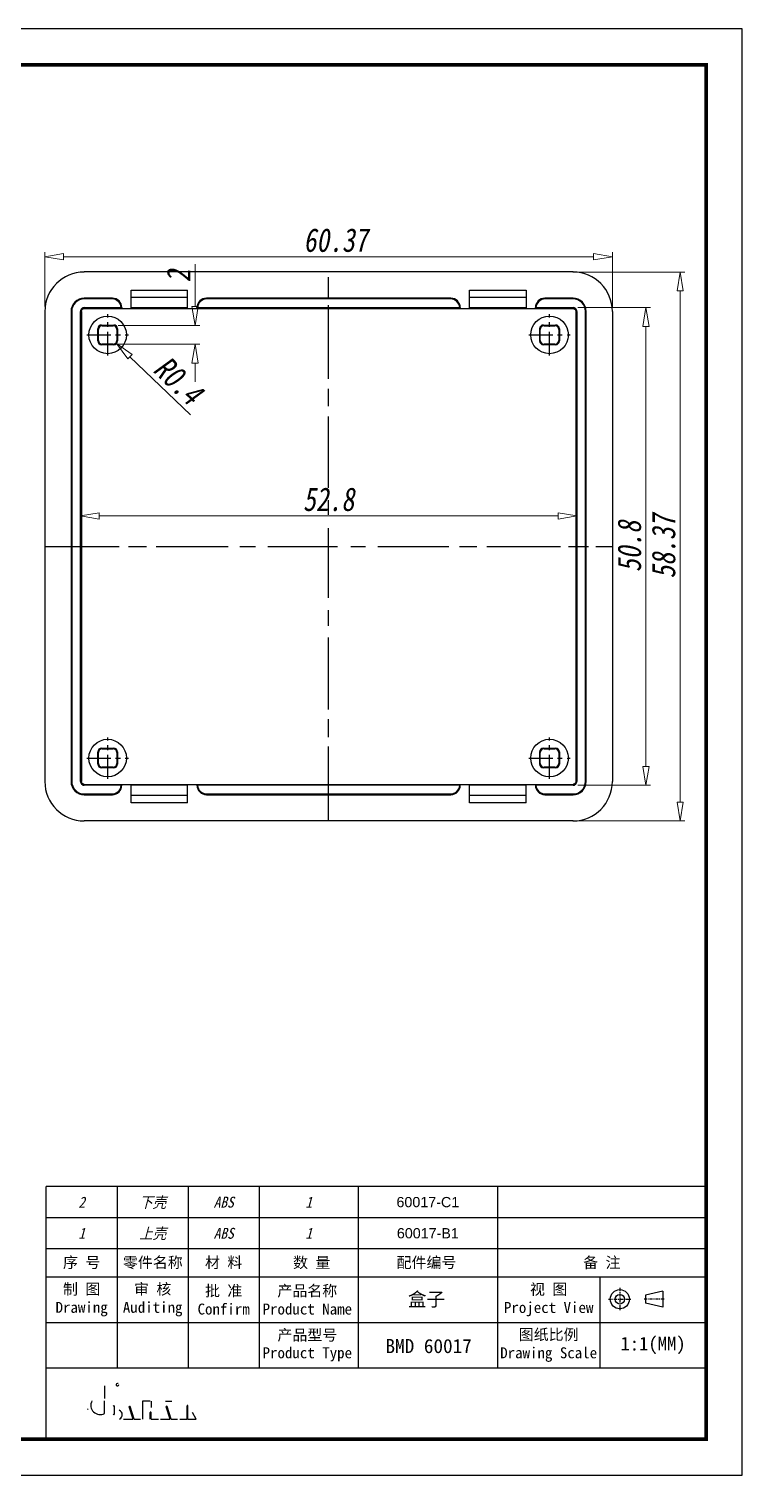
# Model space of a CAD drawing. Header units: millimetres. Extents: x 36 to 257, y 1058 to 1212.
# Drawn here: x 181.5 to 257.4, y 1058.5 to 1212.3 of the extents above; entities that cross this region are included whole.
import ezdxf
from ezdxf.enums import TextEntityAlignment as Align

# ---------------------------------------------------------------- set-up
doc = ezdxf.new("R2010")
doc.units = ezdxf.units.MM
doc.linetypes.add('CENTER', pattern=[50.8, 31.75, -6.35, 6.35, -6.35])
doc.layers.add('02___PRT_ALL_AXES', color=7, linetype='Continuous')
doc.layers.add('from', color=7, linetype='Continuous')
doc.layers.add('dim', color=82, linetype='Continuous', lineweight=9)
doc.styles.add('FFS', font='SIMFANG.TTF', dxfattribs={"width": 0.9, "oblique": 15})
doc.styles.add('wuwei', font='SimSun.ttf', dxfattribs={"width": 0.8, "oblique": 10})
doc.styles.add('宋体', font='SimSun.ttf')
doc.dimstyles.new('wuwei', dxfattribs={"dimtxt": 2.5, "dimasz": 1.5, "dimexe": 0.3, "dimexo": 0.3, "dimgap": 0.5, "dimtad": 1, "dimdsep": 46, "dimtxsty": 'wuwei', "dimblk": 'CLOSEDBLANK', "dimcen": 0, "dimclrd": 42, "dimclre": 40, "dimclrt": 74, "dimazin": 2, "dimtfac": 1, "dimtofl": 0, "dimtmove": 0, "dimatfit": 3, "dimfxl": 1, "dimlwd": 5, "dimlwe": 5, "dimarcsym": 0})

# ---------------------------------------------------------------- blocks, each defined once
blk = doc.blocks.new('_ClosedBlank')
at = {"color": 0, "linetype": 'ByBlock', "lineweight": -2}
for p, q in [((-1, 0.167), (0, 0)), ((-1, 0.167), (-1, -0.167)), ((0, 0), (-1, -0.167))]:
    blk.add_line(p, q, dxfattribs=at)
blk = doc.blocks.new('*D13')
at = {"layer": 'Defpoints', "color": 0}
for p in [(239.8, 1160.5), (187, 1157.25), (239.8, 1157.25)]:
    blk.add_point(p, dxfattribs=at)
at = {"layer": 'dim', "color": 40, "lineweight": 5}
for p, q in [((187, 1157.75), (187, 1161)), ((239.8, 1157.75), (239.8, 1161))]:
    blk.add_line(p, q, dxfattribs=at)
at = {"layer": 'dim', "color": 42, "lineweight": 5}
blk.add_line((189, 1160.5), (237.8, 1160.5), dxfattribs=at)
at = {"layer": 'dim', "color": 42, "lineweight": 5, "xscale": 2, "yscale": 2, "zscale": 2, "rotation": 180}
blk.add_blockref('_ClosedBlank', (187, 1160.5), dxfattribs=at)
at = {"layer": 'dim', "color": 42, "lineweight": 5, "xscale": 2, "yscale": 2, "zscale": 2}
blk.add_blockref('_ClosedBlank', (239.8, 1160.5), dxfattribs=at)
at = {"layer": 'dim', "color": 74, "insert": (213.4, 1162.25), "char_height": 2.5, "attachment_point": 5, "style": 'wuwei'}
blk.add_mtext('52.8', dxfattribs=at)
blk = doc.blocks.new('*D5')
at = {"layer": 'Defpoints', "color": 0}
for p in [(190.5, 1180.75), (199.19, 1180.75), (190.5, 1178.75)]:
    blk.add_point(p, dxfattribs=at)
at = {"layer": 'dim', "color": 42, "lineweight": 5}
for p, q in [((199.19, 1182.75), (199.19, 1187.27)), ((199.19, 1176.75), (199.19, 1174.75))]:
    blk.add_line(p, q, dxfattribs=at)
at = {"layer": 'dim', "color": 40, "lineweight": 5}
for p, q in [((191, 1180.75), (199.69, 1180.75)), ((191, 1178.75), (199.69, 1178.75))]:
    blk.add_line(p, q, dxfattribs=at)
at = {"layer": 'dim', "color": 42, "lineweight": 5, "xscale": 2, "yscale": 2, "zscale": 2}
for p, rotation in [((199.19, 1180.75), 270), ((199.19, 1178.75), 90)]:
    blk.add_blockref('_ClosedBlank', p, dxfattribs=dict(at, rotation=rotation))
at = {"layer": 'dim', "color": 74, "insert": (197.44, 1186.01), "char_height": 2.5, "attachment_point": 5, "rotation": 90, "style": 'wuwei'}
blk.add_mtext('2', dxfattribs=at)
blk = doc.blocks.new('*D6')
at = {"layer": 'Defpoints', "color": 0}
for p in [(243.58, 1188.06), (183.21, 1182.25), (243.58, 1182.24)]:
    blk.add_point(p, dxfattribs=at)
at = {"layer": 'dim', "color": 40, "lineweight": 5}
for p, q in [((183.21, 1182.75), (183.21, 1188.56)), ((243.58, 1182.74), (243.58, 1188.56))]:
    blk.add_line(p, q, dxfattribs=at)
at = {"layer": 'dim', "color": 42, "lineweight": 5}
blk.add_line((185.21, 1188.06), (241.58, 1188.06), dxfattribs=at)
at = {"layer": 'dim', "color": 42, "lineweight": 5, "xscale": 2, "yscale": 2, "zscale": 2, "rotation": 180}
blk.add_blockref('_ClosedBlank', (183.21, 1188.06), dxfattribs=at)
at = {"layer": 'dim', "color": 42, "lineweight": 5, "xscale": 2, "yscale": 2, "zscale": 2}
blk.add_blockref('_ClosedBlank', (243.58, 1188.06), dxfattribs=at)
at = {"layer": 'dim', "color": 74, "insert": (214.14, 1189.81), "char_height": 2.5, "attachment_point": 5, "style": 'wuwei'}
blk.add_mtext('60.37', dxfattribs=at)
blk = doc.blocks.new('*D7')
at = {"layer": 'Defpoints', "color": 0}
for p in [(239.39, 1186.43), (239.39, 1128.06), (250.79, 1128.06)]:
    blk.add_point(p, dxfattribs=at)
at = {"layer": 'dim', "color": 40, "lineweight": 5}
for p, q in [((239.89, 1186.43), (251.29, 1186.43)), ((239.89, 1128.06), (251.29, 1128.06))]:
    blk.add_line(p, q, dxfattribs=at)
at = {"layer": 'dim', "color": 42, "lineweight": 5}
blk.add_line((250.79, 1184.43), (250.79, 1130.06), dxfattribs=at)
at = {"layer": 'dim', "color": 42, "lineweight": 5, "xscale": 2, "yscale": 2, "zscale": 2}
for p, rotation in [((250.79, 1186.43), 90), ((250.79, 1128.06), 270)]:
    blk.add_blockref('_ClosedBlank', p, dxfattribs=dict(at, rotation=rotation))
at = {"layer": 'dim', "color": 74, "insert": (249.04, 1157.25), "char_height": 2.5, "attachment_point": 5, "rotation": 90, "style": 'wuwei'}
blk.add_mtext('58.37', dxfattribs=at)
blk = doc.blocks.new('*D8')
at = {"layer": 'Defpoints', "color": 0}
for p in [(239.4, 1182.65), (247.15, 1182.65), (239.4, 1131.85)]:
    blk.add_point(p, dxfattribs=at)
at = {"layer": 'dim', "color": 40, "lineweight": 5}
for p, q in [((239.9, 1182.65), (247.65, 1182.65)), ((239.9, 1131.85), (247.65, 1131.85))]:
    blk.add_line(p, q, dxfattribs=at)
at = {"layer": 'dim', "color": 42, "lineweight": 5}
blk.add_line((247.15, 1133.85), (247.15, 1180.65), dxfattribs=at)
at = {"layer": 'dim', "color": 42, "lineweight": 5, "xscale": 2, "yscale": 2, "zscale": 2}
for p, rotation in [((247.15, 1182.65), 90), ((247.15, 1131.85), 270)]:
    blk.add_blockref('_ClosedBlank', p, dxfattribs=dict(at, rotation=rotation))
at = {"layer": 'dim', "color": 74, "insert": (245.4, 1157.25), "char_height": 2.5, "attachment_point": 5, "rotation": 90, "style": 'wuwei'}
blk.add_mtext('50.8', dxfattribs=at)
blk = doc.blocks.new('*D9')
at = {"layer": 'Defpoints', "color": 0}
for p in [(190.55, 1179.1), (190.83, 1178.82)]:
    blk.add_point(p, dxfattribs=at)
at = {"layer": 'dim', "color": 42, "lineweight": 5}
blk.add_line((198.7, 1171.24), (192.27, 1177.43), dxfattribs=at)
at = {"layer": 'dim', "color": 42, "lineweight": 5, "xscale": 2, "yscale": 2, "zscale": 2, "rotation": 136.0561019223344}
blk.add_blockref('_ClosedBlank', (190.83, 1178.82), dxfattribs=at)
at = {"layer": 'dim', "color": 74, "insert": (197.42, 1174.9), "char_height": 2.5, "attachment_point": 5, "rotation": 316.0561, "style": 'wuwei'}
blk.add_mtext('R0.4', dxfattribs=at)
blk = doc.blocks.new('*u4')
at = {"color": 7, "linetype": 'Continuous'}
for p, q in [((26, 29.19), (-26, 29.19)), ((-26, 26.32), (-26, 26.4)), ((-23, 26.4), (-26, 26.4)), ((-23.05, 26.32), (-26, 26.32)), ((-23.05, 26.32), (-23, 26.4)), ((-21, 25.32), (-21, 27.25)), ((-21, 27.25), (-15, 27.25)), ((-21, 26.5), (-15, 26.5)), ((-15, 25.32), (-15, 27.25)), ((-13, 26.4), (-12.95, 26.32)), ((13, 26.4), (-13, 26.4)), ((12.95, 26.32), (-12.95, 26.32)), ((12.95, 26.32), (13, 26.4)), ((15, 25.32), (15, 27.25)), ((15, 27.25), (21, 27.25)), ((15, 26.5), (21, 26.5)), ((21, 27.25), (21, 25.32)), ((26, 26.4), (23, 26.4)), ((23, 26.4), (23.05, 26.32)), ((26, 26.32), (23.05, 26.32)), ((26, 26.32), (26, 26.4)), ((-30.19, 25), (-30.19, -25)), ((-27.4, 25), (-27.4, -25)), ((-27.32, 25), (-27.4, 25)), ((-27.32, 25), (-27.32, -25)), ((-26.4, -25), (-26.4, 25)), ((-26.4, 25), (-26.3, 25)), ((-26.3, 25), (-26.3, -25)), ((-26, 25.4), (-26, 25.3)), ((-26, 25.4), (-22.06, 25.4)), ((-26, 25.3), (26, 25.3)), ((-22.03, 25.36), (-22, 25.4)), ((-22.03, 25.36), (-22, 25.32)), ((-22, 25.4), (-22, 25.32)), ((-22, 25.32), (-21, 25.32)), ((-21, 25.4), (-15, 25.4)), ((-15, 25.32), (-14, 25.32)), ((-14, 25.32), (-14, 25.4)), ((-14, 25.4), (-13.97, 25.36)), ((-13.97, 25.36), (-14, 25.32)), ((-13.94, 25.4), (13.94, 25.4)), ((13.97, 25.36), (14, 25.4)), ((13.97, 25.36), (14, 25.32)), ((14, 25.4), (14, 25.32)), ((14, 25.32), (15, 25.32)), ((15, 25.4), (21, 25.4)), ((21, 25.32), (22, 25.32)), ((22, 25.32), (22, 25.4)), ((22, 25.4), (22.03, 25.36)), ((22.03, 25.36), (22, 25.32)), ((22.06, 25.4), (26, 25.4)), ((26, 25.4), (26, 25.3)), ((26.4, 25), (26.3, 25)), ((26.3, 25), (26.3, -25)), ((26.4, 25), (26.4, -25)), ((27.32, 25), (27.4, 25)), ((27.32, -25), (27.32, 25)), ((27.4, -25), (27.4, 25)), ((30.19, 25), (30.19, -25)), ((-24.55, 21.85), (-24.55, 23.15)), ((-24.48, 23.08), (-24.55, 23.15)), ((-24.48, 21.92), (-24.48, 23.08)), ((-24.08, 23.48), (-24.15, 23.55)), ((-24.15, 23.55), (-22.85, 23.55)), ((-24.08, 23.48), (-22.92, 23.48)), ((-22.92, 23.48), (-22.85, 23.55)), ((-22.52, 23.08), (-22.45, 23.15)), ((-22.52, 23.08), (-22.52, 21.92)), ((-22.45, 23.15), (-22.45, 21.85)), ((22.45, 21.85), (22.45, 23.15)), ((22.52, 23.08), (22.45, 23.15)), ((22.52, 21.92), (22.52, 23.08)), ((22.85, 23.55), (24.15, 23.55)), ((22.92, 23.48), (22.85, 23.55)), ((22.92, 23.48), (24.08, 23.48)), ((24.08, 23.48), (24.15, 23.55)), ((24.48, 23.08), (24.55, 23.15)), ((24.48, 23.08), (24.48, 21.92)), ((24.55, 23.15), (24.55, 21.85)), ((-24.48, 21.92), (-24.55, 21.85)), ((-22.52, 21.92), (-22.45, 21.85)), ((22.52, 21.92), (22.45, 21.85)), ((24.48, 21.92), (24.55, 21.85)), ((-24.08, 21.52), (-24.15, 21.45)), ((-22.85, 21.45), (-24.15, 21.45)), ((-22.92, 21.52), (-24.08, 21.52)), ((-22.92, 21.52), (-22.85, 21.45)), ((22.92, 21.52), (22.85, 21.45)), ((24.15, 21.45), (22.85, 21.45)), ((24.08, 21.52), (22.92, 21.52)), ((24.08, 21.52), (24.15, 21.45)), ((-24.08, -21.52), (-24.15, -21.45)), ((-24.15, -21.45), (-22.85, -21.45)), ((-24.08, -21.52), (-22.92, -21.52)), ((-22.92, -21.52), (-22.85, -21.45)), ((22.85, -21.45), (24.15, -21.45)), ((22.92, -21.52), (22.85, -21.45)), ((22.92, -21.52), (24.08, -21.52)), ((24.08, -21.52), (24.15, -21.45)), ((-24.48, -21.92), (-24.55, -21.85)), ((-24.55, -23.15), (-24.55, -21.85)), ((-24.48, -23.08), (-24.48, -21.92)), ((-22.52, -21.92), (-22.45, -21.85)), ((-22.52, -21.92), (-22.52, -23.08)), ((-22.45, -21.85), (-22.45, -23.15)), ((22.52, -21.92), (22.45, -21.85)), ((22.45, -23.15), (22.45, -21.85)), ((22.52, -23.08), (22.52, -21.92)), ((24.48, -21.92), (24.55, -21.85)), ((24.48, -21.92), (24.48, -23.08)), ((24.55, -21.85), (24.55, -23.15)), ((-24.48, -23.08), (-24.55, -23.15)), ((-24.08, -23.48), (-24.15, -23.55)), ((-22.85, -23.55), (-24.15, -23.55)), ((-22.92, -23.48), (-24.08, -23.48)), ((-22.92, -23.48), (-22.85, -23.55)), ((-22.52, -23.08), (-22.45, -23.15)), ((22.52, -23.08), (22.45, -23.15)), ((22.92, -23.48), (22.85, -23.55)), ((24.15, -23.55), (22.85, -23.55)), ((24.08, -23.48), (22.92, -23.48)), ((24.08, -23.48), (24.15, -23.55)), ((24.48, -23.08), (24.55, -23.15)), ((-27.32, -25), (-27.4, -25)), ((-26.4, -25), (-26.3, -25)), ((-26, -25.4), (-26, -25.3)), ((-26, -25.3), (26, -25.3)), ((-22.06, -25.4), (-26, -25.4)), ((-22.03, -25.36), (-22, -25.32)), ((-22, -25.4), (-22.03, -25.36)), ((-22, -25.32), (-21, -25.32)), ((-22, -25.32), (-22, -25.4)), ((-21, -27.25), (-21, -25.32)), ((-15, -25.4), (-21, -25.4)), ((-15, -25.32), (-14, -25.32)), ((-15, -27.25), (-15, -25.32)), ((-13.97, -25.36), (-14, -25.32)), ((-14, -25.4), (-14, -25.32)), ((-13.97, -25.36), (-14, -25.4)), ((13.94, -25.4), (-13.94, -25.4)), ((13.97, -25.36), (14, -25.32)), ((14, -25.4), (13.97, -25.36)), ((14, -25.32), (15, -25.32)), ((14, -25.32), (14, -25.4)), ((15, -27.25), (15, -25.32)), ((21, -25.4), (15, -25.4)), ((21, -25.32), (22, -25.32)), ((21, -27.25), (21, -25.32)), ((22.03, -25.36), (22, -25.32)), ((22, -25.4), (22, -25.32)), ((22.03, -25.36), (22, -25.4)), ((26, -25.4), (22.06, -25.4)), ((26, -25.4), (26, -25.3)), ((26.4, -25), (26.3, -25)), ((27.32, -25), (27.4, -25)), ((-26, -26.32), (-26, -26.4)), ((-26, -26.32), (-23.05, -26.32)), ((-26, -26.4), (-23, -26.4)), ((-23, -26.4), (-23.05, -26.32)), ((-15, -26.5), (-21, -26.5)), ((-15, -27.25), (-21, -27.25)), ((-12.95, -26.32), (-13, -26.4)), ((-13, -26.4), (13, -26.4)), ((-12.95, -26.32), (12.95, -26.32)), ((13, -26.4), (12.95, -26.32)), ((21, -26.5), (15, -26.5)), ((21, -27.25), (15, -27.25)), ((23.05, -26.32), (23, -26.4)), ((23, -26.4), (26, -26.4)), ((23.05, -26.32), (26, -26.32)), ((26, -26.32), (26, -26.4)), ((26, -29.19), (-26, -29.19))]:
    blk.add_line(p, q, dxfattribs=at)
for centre, radius, start, end in [((-26, 25), 1.4, 89.9861, 180.0139), ((-26, 25), 1.32, 89.9856, 180.0144), ((26, 25), 1.4, 359.9861, 90.0139), ((26, 25), 1.32, 359.9856, 90.0144), ((-26, 25), 0.399, 89.9526, 180.0474), ((26, 25), 0.399, 359.9526, 90.0474), ((-26, -25), 1.4, 179.9861, 270.0139), ((-26, -25), 1.32, 179.9856, 270.0144), ((-26, -25), 0.399, 179.9511, 270.0489), ((26, -25), 1.4, 269.9861, 0.0139), ((26, -25), 1.32, 269.9856, 0.0144), ((26, -25), 0.399, 269.9511, 0.0489)]:
    blk.add_arc(centre, radius, start, end, dxfattribs=at)
for centre, major_axis, ratio, start_param, end_param in [((-25.99, 24.99), (-2.97, 2.97), 0.998783, -0.784789, 0.784789), ((25.99, 24.99), (2.97, 2.97), 0.998783, -0.784789, 0.784789), ((-23.05, 25.32), (0.555, 0.832), 0.999505, -0.904125, 0.587716), ((-23, 25.4), (0.555, 0.832), 0.999505, -0.982624, 0.587716), ((-13, 25.4), (-0.555, 0.832), 0.999505, -0.587716, 0.982624), ((-12.95, 25.32), (0.555, -0.832), 0.999505, 2.553877, 4.045718), ((12.95, 25.32), (0.555, 0.832), 0.999505, -0.904125, 0.587716), ((13, 25.4), (0.555, 0.832), 0.999505, -0.982624, 0.587716), ((23, 25.4), (-0.555, 0.832), 0.999505, -0.587716, 0.982624), ((23.05, 25.32), (0.555, -0.832), 0.999505, 2.553877, 4.045718), ((-23.03, 25.36), (1.05, -0.2), 0.43795, 0.40339, 0.481888), ((-12.97, 25.36), (1.05, 0.2), 0.43795, 2.659704, 2.738203), ((12.97, 25.36), (1.05, -0.2), 0.43795, 0.40339, 0.481888), ((23.03, 25.36), (1.05, 0.2), 0.43795, 2.659704, 2.738203), ((-24.15, 23.15), (0.283, -0.283), 0.999695, 2.356347, 3.926839), ((-24.08, 23.08), (0.283, -0.283), 0.999695, 2.356347, 3.926839), ((-22.92, 23.08), (-0.283, -0.283), 0.999695, 2.356347, 3.926839), ((-22.85, 23.15), (0.283, 0.283), 0.999695, -0.785246, 0.785246), ((22.85, 23.15), (0.283, -0.283), 0.999695, 2.356347, 3.926839), ((22.92, 23.08), (0.283, -0.283), 0.999695, 2.356347, 3.926839), ((24.08, 23.08), (-0.283, -0.283), 0.999695, 2.356347, 3.926839), ((24.15, 23.15), (0.283, 0.283), 0.999695, -0.785246, 0.785246), ((-24.15, 21.85), (0.283, 0.283), 0.999695, -3.926839, -2.356347), ((-24.08, 21.92), (0.283, 0.283), 0.999695, 2.356347, 3.926839), ((-22.92, 21.92), (-0.283, 0.283), 0.999695, 2.356347, 3.926839), ((-22.85, 21.85), (0.283, -0.283), 0.999695, -0.785246, 0.785246), ((22.85, 21.85), (0.283, 0.283), 0.999695, -3.926839, -2.356347), ((22.92, 21.92), (0.283, 0.283), 0.999695, 2.356347, 3.926839), ((24.08, 21.92), (-0.283, 0.283), 0.999695, 2.356347, 3.926839), ((24.15, 21.85), (0.283, -0.283), 0.999695, -0.785246, 0.785246), ((-24.15, -21.85), (-0.283, 0.283), 0.999695, -0.785246, 0.785246), ((-24.08, -21.92), (0.283, -0.283), 0.999695, 2.356347, 3.926839), ((-22.92, -21.92), (-0.283, -0.283), 0.999695, 2.356347, 3.926839), ((-22.85, -21.85), (0.283, 0.283), 0.999695, -0.785246, 0.785246), ((22.85, -21.85), (-0.283, 0.283), 0.999695, -0.785246, 0.785246), ((22.92, -21.92), (0.283, -0.283), 0.999695, 2.356347, 3.926839), ((24.08, -21.92), (-0.283, -0.283), 0.999695, 2.356347, 3.926839), ((24.15, -21.85), (0.283, 0.283), 0.999695, -0.785246, 0.785246), ((-24.15, -23.15), (0.283, 0.283), 0.999695, -3.926839, -2.356347), ((-24.08, -23.08), (0.283, 0.283), 0.999695, 2.356347, 3.926839), ((-22.92, -23.08), (-0.283, 0.283), 0.999695, 2.356347, 3.926839), ((-22.85, -23.15), (-0.283, 0.283), 0.999695, -3.926839, -2.356347), ((22.85, -23.15), (0.283, 0.283), 0.999695, -3.926839, -2.356347), ((22.92, -23.08), (0.283, 0.283), 0.999695, 2.356347, 3.926839), ((24.08, -23.08), (-0.283, 0.283), 0.999695, 2.356347, 3.926839), ((24.15, -23.15), (-0.283, 0.283), 0.999695, -3.926839, -2.356347), ((-25.99, -24.99), (-2.97, -2.97), 0.998783, -0.784789, 0.784789), ((-23.05, -25.32), (-0.555, 0.832), 0.999505, 2.553877, 4.045718), ((-23, -25.4), (-0.555, 0.832), 0.999505, -3.729308, -2.158969), ((-23.03, -25.36), (1.05, 0.2), 0.43795, -0.481888, -0.40339), ((-13, -25.4), (0.555, 0.832), 0.999505, -4.124217, -2.553877), ((-12.97, -25.36), (1.05, -0.2), 0.43795, -2.738203, -2.659704), ((-12.95, -25.32), (-0.555, -0.832), 0.999505, -0.904125, 0.587716), ((12.95, -25.32), (-0.555, 0.832), 0.999505, 2.553877, 4.045718), ((13, -25.4), (-0.555, 0.832), 0.999505, -3.729308, -2.158969), ((12.97, -25.36), (1.05, 0.2), 0.43795, -0.481888, -0.40339), ((23, -25.4), (0.555, 0.832), 0.999505, -4.124217, -2.553877), ((23.03, -25.36), (1.05, -0.2), 0.43795, -2.738203, -2.659704), ((23.05, -25.32), (-0.555, -0.832), 0.999505, -0.904125, 0.587716), ((25.99, -24.99), (2.97, -2.97), 0.998783, -0.784789, 0.784789)]:
    blk.add_ellipse(centre, major_axis=major_axis, ratio=ratio, start_param=start_param, end_param=end_param, dxfattribs=at)
for points, start_tangent, end_tangent in [([(-26.3, 25), (-26.29, 25.04), (-26.29, 25.07), (-26.27, 25.11), (-26.26, 25.15), (-26.23, 25.18), (-26.21, 25.21), (-26.18, 25.24), (-26.14, 25.26), (-26.11, 25.27), (-26.08, 25.29), (-26.05, 25.29), (-26.02, 25.3), (-26, 25.3)], (0, 1), (1, 0)), ([(26, 25.3), (26.04, 25.29), (26.07, 25.29), (26.11, 25.27), (26.15, 25.26), (26.18, 25.23), (26.21, 25.21), (26.24, 25.18), (26.26, 25.14), (26.27, 25.11), (26.29, 25.08), (26.29, 25.05), (26.3, 25.02), (26.3, 25)], (1, 0), (0, -1)), ([(-26, -25.3), (-26.04, -25.29), (-26.07, -25.29), (-26.11, -25.27), (-26.15, -25.26), (-26.18, -25.23), (-26.21, -25.21), (-26.24, -25.18), (-26.26, -25.14), (-26.27, -25.11), (-26.29, -25.08), (-26.29, -25.05), (-26.3, -25.02), (-26.3, -25)], (-1, 0), (0, 1)), ([(26.3, -25), (26.29, -25.04), (26.29, -25.07), (26.27, -25.11), (26.26, -25.15), (26.23, -25.18), (26.21, -25.21), (26.18, -25.24), (26.14, -25.26), (26.11, -25.27), (26.08, -25.29), (26.05, -25.29), (26.02, -25.3), (26, -25.3)], (0, -1), (-1, 0))]:
    blk.add_spline(points, degree=3, dxfattribs=dict(at, start_tangent=start_tangent, end_tangent=end_tangent))
at = {"layer": '02___PRT_ALL_AXES', "color": 1, "linetype": 'CENTER', "ltscale": 0.233483}
for p, q in [((0, -29.19), (0, 29.19)), ((-30.19, 0), (30.19, 0))]:
    blk.add_line(p, q, dxfattribs=at)
at = {"layer": '02___PRT_ALL_AXES', "color": 1, "linetype": 'CENTER', "ltscale": 0.08}
for p, q in [((-23.5, 20.3), (-23.5, 24.7)), ((23.5, 20.3), (23.5, 24.7)), ((-25.7, 22.5), (-21.3, 22.5)), ((21.3, 22.5), (25.7, 22.5)), ((-23.5, -24.7), (-23.5, -20.3)), ((23.5, -24.7), (23.5, -20.3)), ((-25.7, -22.5), (-21.3, -22.5)), ((21.3, -22.5), (25.7, -22.5))]:
    blk.add_line(p, q, dxfattribs=at)
at = {"layer": '02___PRT_ALL_AXES', "color": 7, "linetype": 'Continuous'}
for centre in [(-23.5, 22.5), (23.5, 22.5), (-23.5, -22.5), (23.5, -22.5)]:
    blk.add_circle(centre, 2, dxfattribs=at)

msp = doc.modelspace()

# ---------------------------------------------------------------- linework, layer by layer
at = {"color": 1, "linetype": 'CENTER', "ltscale": 0.228}
for p, q in [((213.397, 1128.747), (213.397, 1185.747)), ((213.397, 1128.747), (213.397, 1185.747)), ((183.897, 1157.247), (242.897, 1157.247)), ((183.897, 1157.247), (242.897, 1157.247))]:
    msp.add_line(p, q, dxfattribs=at)
at = {"layer": '02___PRT_ALL_AXES', "color": 1, "linetype": 'CENTER', "ltscale": 0.08}
for p, q in [((189.897, 1177.547), (189.897, 1181.947)), ((236.897, 1177.547), (236.897, 1181.947)), ((187.697, 1179.747), (192.097, 1179.747)), ((234.697, 1179.747), (239.097, 1179.747)), ((189.897, 1132.547), (189.897, 1136.947)), ((236.897, 1132.547), (236.897, 1136.947)), ((187.697, 1134.747), (192.097, 1134.747)), ((234.697, 1134.747), (239.097, 1134.747))]:
    msp.add_line(p, q, dxfattribs=at)
at = {"layer": 'from'}
for p, q in [((253.563, 1089.171), (183.354, 1089.171)), ((183.354, 1082.546), (183.354, 1089.171)), ((190.906, 1089.171), (190.906, 1082.546)), ((198.459, 1089.171), (198.459, 1082.546)), ((206.011, 1089.171), (206.011, 1082.546)), ((216.547, 1089.171), (216.547, 1082.546)), ((231.361, 1089.171), (231.361, 1082.546)), ((253.563, 1085.858), (183.354, 1085.858)), ((183.354, 1062.305), (183.354, 1082.546)), ((253.563, 1082.546), (183.354, 1082.546)), ((190.906, 1082.546), (190.906, 1069.858)), ((198.459, 1082.546), (198.459, 1069.858)), ((206.011, 1082.546), (206.011, 1069.858)), ((216.547, 1082.546), (216.547, 1069.858)), ((231.361, 1082.546), (231.361, 1069.858)), ((253.563, 1079.525), (183.354, 1079.525)), ((242.247, 1079.525), (242.247, 1069.858)), ((248.947, 1078.039), (247.11, 1077.615)), ((247.11, 1077.615), (247.11, 1076.767)), ((248.947, 1076.343), (247.11, 1076.767)), ((248.947, 1078.039), (248.947, 1076.343)), ((253.563, 1074.691), (183.354, 1074.691)), ((253.563, 1069.858), (183.354, 1069.858)), ((189.571, 1067.971), (189.571, 1066.637)), ((189.571, 1065.046), (189.571, 1066.379)), ((190.585, 1065.836), (190.585, 1064.958)), ((194.414, 1066.349), (193.605, 1066.349)), ((193.605, 1066.349), (193.605, 1064.438)), ((194.512, 1066.349), (194.512, 1065.66)), ((196.049, 1066.349), (196.721, 1066.349)), ((198.337, 1064.438), (198.337, 1065.852)), ((198.435, 1064.438), (198.435, 1065.852)), ((187.832, 1065.465), (187.735, 1065.542)), ((191.572, 1064.438), (192.607, 1064.438)), ((192.607, 1064.438), (192.19, 1065.734)), ((192.726, 1064.438), (192.298, 1065.768)), ((192.726, 1064.438), (193.392, 1064.438)), ((194.414, 1064.438), (194.414, 1065.131)), ((194.512, 1064.438), (194.512, 1065.131)), ((194.512, 1064.438), (195.295, 1064.438)), ((195.513, 1064.438), (196.548, 1064.438)), ((196.548, 1064.438), (196.131, 1065.734)), ((196.667, 1064.438), (196.24, 1065.768)), ((196.667, 1064.438), (197.333, 1064.438)), ((197.557, 1064.438), (198.337, 1064.438)), ((198.435, 1064.438), (199.293, 1064.438)), ((199.293, 1064.438), (198.924, 1065.147)), ((253.563, 1062.305), (183.937, 1062.305))]:
    msp.add_line(p, q, dxfattribs=at)
at = {"layer": 'from', "color": 1, "linetype": 'CENTER', "ltscale": 0.01}
for p, q in [((244.373, 1078.403), (244.373, 1075.979)), ((243.161, 1077.191), (245.585, 1077.191)), ((249.088, 1077.191), (246.969, 1077.191))]:
    msp.add_line(p, q, dxfattribs=at)
at = {"layer": 'from'}
msp.add_lwpolyline([(36.062, 1058.491), (257.377, 1058.491), (257.377, 1212.285), (36.062, 1212.285)], close=True, dxfattribs=at)
at = {"layer": 'from', "const_width": 0.381}
msp.add_lwpolyline([(39.876, 1062.305), (39.876, 1208.471), (253.563, 1208.471), (253.563, 1062.305), (39.876, 1062.305)], dxfattribs=at)
at = {"layer": 'from'}
for radius in [1.018, 0.509]:
    msp.add_circle((244.373, 1077.191), radius, dxfattribs=at)
for centre, radius, start, end in [((190.933, 1068.102), 0.142, 53.71062, 1.77764), ((189.099, 1065.916), 0.99, 152.10888, 298.47717), ((190.537, 1065.836), 0.0486, 0, 180), ((192.244, 1065.751), 0.0568, 17.82851, 197.82851), ((196.185, 1065.751), 0.0568, 17.82851, 197.82851), ((198.386, 1065.852), 0.0486, 0, 180), ((190.537, 1064.958), 0.0486, 180, 0), ((194.463, 1065.131), 0.0486, 0, 180)]:
    msp.add_arc(centre, radius, start, end, dxfattribs=at)
msp.add_ellipse((190.471, 1064.892), major_axis=(0.976, 0.042), ratio=0.6717797, start_param=5.4549372, end_param=7.0863095, dxfattribs=at)

# ---------------------------------------------------------------- block references
at = {"color": 7}
msp.add_blockref('*u4', (213.397, 1157.247), dxfattribs=at)

# ---------------------------------------------------------------- texts
at = {"layer": 'from', "style": 'FFS', "oblique": 15, "width": 0.9}
for s, height, p in [('2', 1.166, (187.13, 1087.514)), ('下壳', 1.1655, (194.683, 1087.514)), ('ABS', 1.1655, (202.235, 1087.514)), ('1', 1.166, (211.279, 1087.514)), ('1', 1.166, (187.13, 1084.202)), ('上壳', 1.1655, (194.683, 1084.202)), ('ABS', 1.1655, (202.235, 1084.202)), ('1', 1.166, (211.279, 1084.202))]:
    msp.add_text(s, height=height, dxfattribs=at).set_placement(p, align=Align.MIDDLE)
at = {"layer": 'from', "color": 6, "attachment_point": 5, "style": '宋体'}
for s, insert, char_height in [('{\\fArial|b0|i0|c0|p32;\\C7;60017-C1}', (223.954, 1087.514), 1.08785), ('{\\fArial|b0|i0|c0|p32;\\C7;60017-B1}', (223.954, 1084.202), 1.08785), ('{\\C1;BMD 60017}', (224.039, 1072.201), 1.5)]:
    msp.add_mtext(s, dxfattribs=dict(at, insert=insert, char_height=char_height))
at = {"layer": 'from', "attachment_point": 5, "style": '宋体'}
for s, insert, char_height in [('序 号', (187.13, 1081.035), 1.1655), ('{\\fSimSun|b0|i0|c134|p2;零件名称}', (194.7, 1081.035), 1.1655), ('材 料', (202.235, 1081.035), 1.1655), ('数 量', (211.597, 1081.035), 1.1655), ('{\\fSimSun|b0|i0|c134|p2;配件编号}', (223.808, 1081.035), 1.1655), ('备 注', (242.462, 1081.035), 1.1655), ('制 图\\PDrawing', (187.13, 1077.108), 1.1655), ('审 核\\PAuditing', (194.683, 1077.108), 1.1655), ('批 准\\PConfirm', (202.235, 1077.108), 1.1655), ('产品名称\\PProduct Name', (211.133, 1077.108), 1.1655), ('盒子', (223.808, 1077.108), 1.4569), ('视 图\\PProject View', (236.804, 1077.108), 1.1655), ('图纸比例\\PDrawing Scale', (236.804, 1072.274), 1.1655), ('1:1(MM)', (247.905, 1072.274), 1.4569)]:
    msp.add_mtext(s, dxfattribs=dict(at, insert=insert, char_height=char_height))
at = {"layer": 'from', "insert": (211.133, 1072.274), "char_height": 1.1655, "attachment_point": 5, "line_spacing_factor": 0.975, "style": '宋体'}
msp.add_mtext('产品型号\\PProduct Type', dxfattribs=at)

# ---------------------------------------------------------------- dimensions: what is measured, and where the dimension line sits
at = {"layer": 'dim', "color": 7}
dim = msp.add_linear_dim(base=(243.582, 1188.064), p1=(183.211, 1182.249), p2=(243.582, 1182.245), dimstyle='wuwei', override={"dimasz": 2, "dimexe": 0.49975, "dimexo": 0.49975, "dimgap": 0.49975}, dxfattribs=at)
dim.commit()
dim.dimension.update_dxf_attribs({"geometry": '*D6', "text_midpoint": (214.138, 1188.064), "dimtype": 160})
dim = msp.add_linear_dim(base=(199.189, 1180.747), p1=(190.497, 1178.747), p2=(190.497, 1180.747), angle=90, dimstyle='wuwei', override={"dimasz": 2, "dimexe": 0.49975, "dimexo": 0.49975, "dimgap": 0.49975}, dxfattribs=at)
dim.commit()
dim.dimension.update_dxf_attribs({"geometry": '*D5', "text_midpoint": (197.439, 1186.008)})
for base, p1, p2, picture, middle in [((250.794, 1128.061), (239.395, 1186.432), (239.395, 1128.061), '*D7', (250.794, 1157.247)), ((247.147, 1182.645), (239.396, 1131.848), (239.396, 1182.645), '*D8', (247.147, 1157.247))]:
    dim = msp.add_linear_dim(base=base, p1=p1, p2=p2, angle=90, dimstyle='wuwei', override={"dimasz": 2, "dimexe": 0.49975, "dimexo": 0.49975, "dimgap": 0.49975}, dxfattribs=at)
    dim.commit()
    dim.dimension.update_dxf_attribs({"geometry": picture, "text_midpoint": middle, "dimtype": 160})
dim = msp.add_radius_dim(center=(190.547, 1179.097), mpoint=(190.835, 1178.819), dimstyle='wuwei', override={"dimasz": 2, "dimexe": 0.49975, "dimexo": 0.49975, "dimgap": 0.49975}, dxfattribs=at)
dim.commit()
dim.dimension.update_dxf_attribs({"geometry": '*D9', "text_midpoint": (197.419, 1174.903)})
dim = msp.add_linear_dim(base=(239.796, 1160.497), p1=(186.998, 1157.247), p2=(239.796, 1157.247), dimstyle='wuwei', override={"dimasz": 2, "dimexe": 0.49975, "dimexo": 0.49975, "dimgap": 0.49975}, dxfattribs=at)
dim.commit()
dim.dimension.update_dxf_attribs({"geometry": '*D13', "text_midpoint": (213.397, 1162.247)})

doc.saveas('drawing.dxf')
